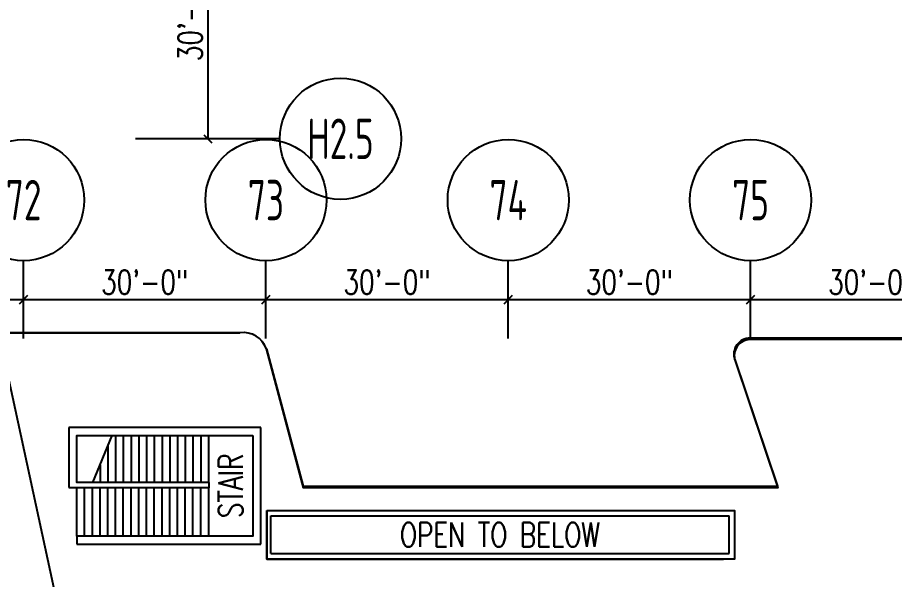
# Model space of a CAD drawing. Extents: x -13345 to 10098, y -1643 to 9113.
# Drawn here: x 6309 to 7612, y 4032 to 4867 of the extents above; entities that cross this region are included whole.
import ezdxf
from ezdxf.enums import TextEntityAlignment as Align

# ---------------------------------------------------------------- set-up
doc = ezdxf.new("R2010")
doc.units = 0
doc.header["$LTSCALE"] = 192
doc.header["$MEASUREMENT"] = 0
doc.layers.get('0').update_dxf_attribs({"linetype": 'CONTINUOUS'})
doc.layers.get('DEFPOINTS').update_dxf_attribs({"linetype": 'CONTINUOUS'})
for name, color, linetype in [('ARCH-FEATURES', 2, 'CONTINUOUS'), ('ARCH-OPENINGS-BELOW', 1, 'CONTINUOUS'), ('ARCH-SITE-MISC', 8, 'CONTINUOUS'), ('DIMENSIONS-STRUCTURAL-GRID', 9, 'CONTINUOUS'), ('STRUCTURAL-GRID-TAGS', 8, 'CONTINUOUS'), ('TEXT-GENERAL', 2, 'CONTINUOUS')]:
    doc.layers.add(name, color=color, linetype=linetype)
doc.layers.add('COMMON AREA FILL', color=7, linetype='CONTINUOUS', true_color=0xdedede)
doc.styles.add('DIM', font='dim', dxfattribs={"width": 0.75})
doc.styles.add('SIMPLEX', font='SIMPLEX.shx', dxfattribs={"width": 0.75})
doc.styles.get("Standard").update_dxf_attribs({"font": 'txt.shx', "width": 0.75})
doc.dimstyles.new('LOD-EX-GRID (with ticks)', dxfattribs={"dimscale": 0, "dimtxt": 36, "dimasz": 12, "dimexe": 12, "dimexo": 12, "dimgap": 8, "dimtad": 1, "dimdec": 0, "dimrnd": 0.0625, "dimzin": 3, "dimdsep": 46, "dimlunit": 4, "dimtxsty": 'Standard', "dimblk1": 'OBLIQUE', "dimblk2": 'OBLIQUE', "dimsah": 1, "dimcen": 0, "dimclrt": 256, "dimadec": 0, "dimazin": 0, "dimtfac": 6, "dimtdec": 0, "dimtofl": 0, "dimtmove": 1, "dimatfit": 3, "dimldrblk": 'OBLIQUE', "dimfxl": 1, "dimfrac": 2, "dimtolj": 1, "dimtzin": 3, "dimarcsym": 0})

# ---------------------------------------------------------------- blocks, each defined once
blk = doc.blocks.new('COLNUMC')
at = {"linetype": 'Continuous'}
blk.add_circle((0, 0), 90, dxfattribs=at)
at = {"linetype": 'Continuous', "style": 'DIM', "width": 0.75}
blk.add_attdef('COLUMN', text='', height=60, dxfattribs=at).set_placement((0, 0), align=Align.MIDDLE)
blk = doc.blocks.new('_OBLIQUE')
at = {"color": 0, "linetype": 'ByBlock'}
blk.add_line((-0.5, -0.5), (0.5, 0.5), dxfattribs=at)
blk = doc.blocks.new('*D84')
at = {"layer": 'DEFPOINTS', "color": 0, "transparency": 16777216}
for p in [(5958.1, 4447.9), (6318.1, 4447.9), (6318.1, 4447.9)]:
    blk.add_point(p, dxfattribs=at)
at = {"layer": 'DIMENSIONS-STRUCTURAL-GRID', "color": 0, "lineweight": -2, "transparency": 16777216}
blk.add_line((5958.1, 4447.9), (6318.1, 4447.9), dxfattribs=at)
at = {"layer": 'DIMENSIONS-STRUCTURAL-GRID', "color": 0, "lineweight": -2, "transparency": 16777216, "xscale": 12, "yscale": 12, "zscale": 12, "rotation": 180}
blk.add_blockref('_OBLIQUE', (5958.1, 4447.9), dxfattribs=at)
at = {"layer": 'DIMENSIONS-STRUCTURAL-GRID', "color": 0, "lineweight": -2, "transparency": 16777216, "xscale": 12, "yscale": 12, "zscale": 12}
blk.add_blockref('_OBLIQUE', (6318.1, 4447.9), dxfattribs=at)
at = {"layer": 'DIMENSIONS-STRUCTURAL-GRID', "transparency": 16777216, "insert": (6138.1, 4473.9), "char_height": 36, "attachment_point": 5}
blk.add_mtext('\\A1;30\'-0"', dxfattribs=at)
blk = doc.blocks.new('*D85')
at = {"layer": 'DEFPOINTS', "color": 0, "transparency": 16777216}
for p in [(6318.1, 4447.9), (6678.1, 4447.9), (6678.1, 4447.9)]:
    blk.add_point(p, dxfattribs=at)
at = {"layer": 'DIMENSIONS-STRUCTURAL-GRID', "color": 0, "lineweight": -2, "transparency": 16777216}
blk.add_line((6318.1, 4447.9), (6678.1, 4447.9), dxfattribs=at)
at = {"layer": 'DIMENSIONS-STRUCTURAL-GRID', "color": 0, "lineweight": -2, "transparency": 16777216, "xscale": 12, "yscale": 12, "zscale": 12, "rotation": 180}
blk.add_blockref('_OBLIQUE', (6318.1, 4447.9), dxfattribs=at)
at = {"layer": 'DIMENSIONS-STRUCTURAL-GRID', "color": 0, "lineweight": -2, "transparency": 16777216, "xscale": 12, "yscale": 12, "zscale": 12}
blk.add_blockref('_OBLIQUE', (6678.1, 4447.9), dxfattribs=at)
at = {"layer": 'DIMENSIONS-STRUCTURAL-GRID', "transparency": 16777216, "insert": (6498.1, 4473.9), "char_height": 36, "attachment_point": 5}
blk.add_mtext('\\A1;30\'-0"', dxfattribs=at)
blk = doc.blocks.new('*D86')
at = {"layer": 'DEFPOINTS', "color": 0, "transparency": 16777216}
for p in [(6678.1, 4447.9), (7038.1, 4447.9), (7038.1, 4447.9)]:
    blk.add_point(p, dxfattribs=at)
at = {"layer": 'DIMENSIONS-STRUCTURAL-GRID', "color": 0, "lineweight": -2, "transparency": 16777216}
blk.add_line((6678.1, 4447.9), (7038.1, 4447.9), dxfattribs=at)
at = {"layer": 'DIMENSIONS-STRUCTURAL-GRID', "color": 0, "lineweight": -2, "transparency": 16777216, "xscale": 12, "yscale": 12, "zscale": 12, "rotation": 180}
blk.add_blockref('_OBLIQUE', (6678.1, 4447.9), dxfattribs=at)
at = {"layer": 'DIMENSIONS-STRUCTURAL-GRID', "color": 0, "lineweight": -2, "transparency": 16777216, "xscale": 12, "yscale": 12, "zscale": 12}
blk.add_blockref('_OBLIQUE', (7038.1, 4447.9), dxfattribs=at)
at = {"layer": 'DIMENSIONS-STRUCTURAL-GRID', "transparency": 16777216, "insert": (6858.1, 4473.9), "char_height": 36, "attachment_point": 5}
blk.add_mtext('\\A1;30\'-0"', dxfattribs=at)
blk = doc.blocks.new('*D87')
at = {"layer": 'DEFPOINTS', "color": 0, "transparency": 16777216}
for p in [(7038.1, 4447.9), (7398.1, 4447.9), (7398.1, 4447.9)]:
    blk.add_point(p, dxfattribs=at)
at = {"layer": 'DIMENSIONS-STRUCTURAL-GRID', "color": 0, "lineweight": -2, "transparency": 16777216}
blk.add_line((7038.1, 4447.9), (7398.1, 4447.9), dxfattribs=at)
at = {"layer": 'DIMENSIONS-STRUCTURAL-GRID', "color": 0, "lineweight": -2, "transparency": 16777216, "xscale": 12, "yscale": 12, "zscale": 12, "rotation": 180}
blk.add_blockref('_OBLIQUE', (7038.1, 4447.9), dxfattribs=at)
at = {"layer": 'DIMENSIONS-STRUCTURAL-GRID', "color": 0, "lineweight": -2, "transparency": 16777216, "xscale": 12, "yscale": 12, "zscale": 12}
blk.add_blockref('_OBLIQUE', (7398.1, 4447.9), dxfattribs=at)
at = {"layer": 'DIMENSIONS-STRUCTURAL-GRID', "transparency": 16777216, "insert": (7218.1, 4473.9), "char_height": 36, "attachment_point": 5}
blk.add_mtext('\\A1;30\'-0"', dxfattribs=at)
blk = doc.blocks.new('*D88')
at = {"layer": 'DEFPOINTS', "color": 0, "transparency": 16777216}
for p in [(7398.1, 4447.9), (7758.1, 4447.9), (7758.1, 4447.9)]:
    blk.add_point(p, dxfattribs=at)
at = {"layer": 'DIMENSIONS-STRUCTURAL-GRID', "color": 0, "lineweight": -2, "transparency": 16777216}
blk.add_line((7398.1, 4447.9), (7758.1, 4447.9), dxfattribs=at)
at = {"layer": 'DIMENSIONS-STRUCTURAL-GRID', "color": 0, "lineweight": -2, "transparency": 16777216, "xscale": 12, "yscale": 12, "zscale": 12, "rotation": 180}
blk.add_blockref('_OBLIQUE', (7398.1, 4447.9), dxfattribs=at)
at = {"layer": 'DIMENSIONS-STRUCTURAL-GRID', "color": 0, "lineweight": -2, "transparency": 16777216, "xscale": 12, "yscale": 12, "zscale": 12}
blk.add_blockref('_OBLIQUE', (7758.1, 4447.9), dxfattribs=at)
at = {"layer": 'DIMENSIONS-STRUCTURAL-GRID', "transparency": 16777216, "insert": (7578.1, 4473.9), "char_height": 36, "attachment_point": 5}
blk.add_mtext('\\A1;30\'-0"', dxfattribs=at)
blk = doc.blocks.new('*D165')
at = {"layer": 'DEFPOINTS', "color": 0, "transparency": 16777216}
for p in [(6698.9, 5046.8), (6591.6, 4686.8), (6698.9, 4686.8)]:
    blk.add_point(p, dxfattribs=at)
at = {"layer": 'DIMENSIONS-STRUCTURAL-GRID', "color": 0, "lineweight": -2, "transparency": 16777216}
for p, q in [((6686.9, 5046.8), (6579.6, 5046.8)), ((6591.6, 5046.8), (6591.6, 4686.8)), ((6686.9, 4686.8), (6579.6, 4686.8))]:
    blk.add_line(p, q, dxfattribs=at)
at = {"layer": 'DIMENSIONS-STRUCTURAL-GRID', "color": 0, "lineweight": -2, "transparency": 16777216, "xscale": 12, "yscale": 12, "zscale": 12}
for p, rotation in [((6591.6, 5046.8), 90), ((6591.6, 4686.8), 270)]:
    blk.add_blockref('_OBLIQUE', p, dxfattribs=dict(at, rotation=rotation))
at = {"layer": 'DIMENSIONS-STRUCTURAL-GRID', "transparency": 16777216, "insert": (6565.6, 4866.8), "char_height": 36, "attachment_point": 5, "rotation": 90}
blk.add_mtext('\\A1;30\'-0"', dxfattribs=at)

msp = doc.modelspace()

# ---------------------------------------------------------------- linework, layer by layer
at = {"layer": 'ARCH-FEATURES'}
for p, q in [((6670.7, 4258.1), (6385.2, 4258.1)), ((6385.2, 4258.1), (6385.2, 4169)), ((6670.7, 4084.8), (6670.7, 4258.1)), ((6592.7, 4169), (6592.7, 4096.8)), ((6397.2, 4084.8), (6670.7, 4084.8))]:
    msp.add_line(p, q, dxfattribs=at)
for points in [[(6658.7, 4246.1), (6658.7, 4096.8), (6397.2, 4096.8), (6397.2, 4084.8)], [(6397.2, 4242.8), (6397.2, 4246.1), (6658.7, 4246.1)], [(6594, 4176.5), (6397.2, 4176.5), (6397.2, 4242.8)], [(6449.1, 4246.1), (6420.2, 4176.5)], [(6454.7, 4246.1), (6454.7, 4176.5)], [(6466.2, 4246.1), (6466.2, 4176.5)], [(6477.7, 4246.1), (6477.7, 4176.5)], [(6489.2, 4246.1), (6489.2, 4176.5)], [(6500.7, 4246.1), (6500.7, 4176.5)], [(6512.2, 4246.1), (6512.2, 4176.5)], [(6523.7, 4246.1), (6523.7, 4176.5)], [(6535.2, 4246.1), (6535.2, 4176.5)], [(6546.7, 4246.1), (6546.7, 4176.5)], [(6558.2, 4246.1), (6558.2, 4176.5)], [(6569.7, 4246.1), (6569.7, 4176.5)], [(6581.2, 4246.1), (6581.2, 4176.5)], [(6592.7, 4246.1), (6592.7, 4176.5)], [(6592.7, 4239.8), (6592.7, 4176.5)], [(6443.2, 4231.2), (6443.2, 4176.5)], [(6431.7, 4202), (6431.7, 4176.5)], [(6385.2, 4169), (6594, 4169), (6594, 4176.5)], [(6408.7, 4169), (6408.7, 4167.5)], [(6420.2, 4169), (6420.2, 4167.5)], [(6431.7, 4169), (6431.7, 4167.5)], [(6443.2, 4169), (6443.2, 4167.5)], [(6454.7, 4169), (6454.7, 4167.5)], [(6466.2, 4169), (6466.2, 4167.5)], [(6477.7, 4169), (6477.7, 4167.5)], [(6489.2, 4169), (6489.2, 4167.5)], [(6500.7, 4169), (6500.7, 4167.5)], [(6512.2, 4169), (6512.2, 4167.5)], [(6523.7, 4169), (6523.7, 4167.5)], [(6535.2, 4169), (6535.2, 4167.5)], [(6546.7, 4169), (6546.7, 4167.5)], [(6558.2, 4169), (6558.2, 4167.5)], [(6569.7, 4169), (6569.7, 4167.5)], [(6581.2, 4169), (6581.2, 4167.5)], [(6397.2, 4096.8), (6397.2, 4167.5)], [(6408.7, 4096.8), (6408.7, 4167.5)], [(6420.2, 4096.8), (6420.2, 4167.5)], [(6431.7, 4096.8), (6431.7, 4167.5)], [(6443.2, 4096.8), (6443.2, 4167.5)], [(6454.7, 4096.8), (6454.7, 4167.5)], [(6466.2, 4096.8), (6466.2, 4167.5)], [(6477.7, 4096.8), (6477.7, 4167.5)], [(6489.2, 4096.8), (6489.2, 4167.5)], [(6500.7, 4096.8), (6500.7, 4167.5)], [(6512.2, 4096.8), (6512.2, 4167.5)], [(6523.7, 4096.8), (6523.7, 4167.5)], [(6535.2, 4096.8), (6535.2, 4167.5)], [(6546.7, 4096.8), (6546.7, 4167.5)], [(6558.2, 4096.8), (6558.2, 4167.5)], [(6569.7, 4096.8), (6569.7, 4167.5)], [(6581.2, 4096.8), (6581.2, 4167.5)]]:
    msp.add_lwpolyline(points, dxfattribs=at)
at = {"layer": 'ARCH-OPENINGS-BELOW'}
for p, q in [((6679.5, 4134.8), (6679.5, 4062.8)), ((6679.5, 4134.8), (7374.1, 4134.8)), ((7374.1, 4134.8), (7374.1, 4062.8)), ((6685.5, 4070.8), (6685.5, 4126.8)), ((6685.5, 4126.8), (7366.1, 4126.8)), ((7366.1, 4070.8), (7366.1, 4126.8)), ((6685.5, 4070.8), (7366.1, 4070.8)), ((6679.5, 4062.8), (7358.1, 4062.8))]:
    msp.add_line(p, q, dxfattribs=at)
at = {"layer": 'ARCH-SITE-MISC'}
for p, q in [((8940.3, 4390.8), (7397.2, 4390.8)), ((6678.8, 4374.8), (6733.5, 4170.8)), ((7374.5, 4359.1), (7438.1, 4170.8)), ((6733.5, 4170.8), (7438.1, 4170.8))]:
    msp.add_line(p, q, dxfattribs=at)
msp.add_lwpolyline([(6201.3, 4398.8), (6639.3, 4398.8)], dxfattribs=at)
msp.add_lwpolyline([(6678.8, 4374.8, 0.361009), (6639.3, 4398.7)], format="xyb", dxfattribs=at)
msp.add_arc((7397.2, 4366.8), 24, 90, 198.6523, dxfattribs=at)
at = {"layer": 'COMMON AREA FILL'}
msp.add_lwpolyline([(8941, 4388.7), (7397.1, 4388.7, 0.502604), (7375.2, 4357), (7438.7, 4168.7), (6734.1, 4168.7), (6678.8, 4374.8, 0.356663), (6639.9, 4398.8), (6201.3, 4398.8, 0.535091), (6170.9, 4347.2), (6218.1, 4170.8), (5670.1, 4170.8), (5605.9, 4374, 0.32721), (5583, 4390.8), (5225.1, 4390.8, 0.585013)], format="xyb", dxfattribs=at)
msp.add_lwpolyline([(6679.5, 4134.8), (7374.1, 4134.8), (7374.1, 4062.8), (6679.5, 4062.8)], close=True, dxfattribs=at)
at = {"layer": 'STRUCTURAL-GRID-TAGS'}
for p, q in [((6698.9, 4686.8), (6484.3, 4686.8)), ((6318.1, 4390), (6318.1, 4505.8)), ((6678.1, 4390), (6678.1, 4505.8)), ((7038.1, 4390), (7038.1, 4505.8)), ((7398.1, 4390), (7398.1, 4505.8))]:
    msp.add_line(p, q, dxfattribs=at)
at = {"layer": 'TEXT-GENERAL'}
msp.add_line((6373.6, 3971.4), (6292.8, 4346.2), dxfattribs=at)

# ---------------------------------------------------------------- block references
at = {"layer": 'STRUCTURAL-GRID-TAGS'}
for p, values in [((6788.9, 4686.8), {'COLUMN': 'H2.5'}), ((6318.1, 4595.8), {'COLUMN': '72'}), ((6678.1, 4595.8), {'COLUMN': '73'}), ((7038.1, 4595.8), {'COLUMN': '74'}), ((7398.1, 4595.8), {'COLUMN': '75'})]:
    msp.add_blockref('COLNUMC', p, dxfattribs=at).add_auto_attribs(values)

# ---------------------------------------------------------------- texts
at = {"layer": 'TEXT-GENERAL', "style": 'SIMPLEX', "width": 0.75}
msp.add_text('STAIR', height=36, rotation=90, dxfattribs=at).set_placement((6625.7, 4171.4), align=Align.MIDDLE_CENTER)
at = {"layer": 'TEXT-GENERAL', "insert": (7025.8, 4098.8), "char_height": 36, "width": 680.559, "attachment_point": 5, "style": 'SIMPLEX'}
msp.add_mtext('OPEN TO BELOW', dxfattribs=at)

# ---------------------------------------------------------------- dimensions: what is measured, and where the dimension line sits
at = {"layer": 'DIMENSIONS-STRUCTURAL-GRID'}
dim = msp.add_linear_dim(base=(6591.6, 4686.8), p1=(6698.9, 5046.8), p2=(6698.9, 4686.8), angle=90, dimstyle='LOD-EX-GRID (with ticks)', override={"dimscale": 1}, dxfattribs=at)
dim.commit()
dim.dimension.update_dxf_attribs({"geometry": '*D165', "text_midpoint": (6565.6, 4866.8)})
for base, p1, p2, picture, middle in [((6318.1, 4447.9), (5958.1, 4447.9), (6318.1, 4447.9), '*D84', (6138.1, 4473.9)), ((6678.1, 4447.9), (6318.1, 4447.9), (6678.1, 4447.9), '*D85', (6498.1, 4473.9)), ((7038.1, 4447.9), (6678.1, 4447.9), (7038.1, 4447.9), '*D86', (6858.1, 4473.9)), ((7398.1, 4447.9), (7038.1, 4447.9), (7398.1, 4447.9), '*D87', (7218.1, 4473.9)), ((7758.1, 4447.9), (7398.1, 4447.9), (7758.1, 4447.9), '*D88', (7578.1, 4473.9))]:
    dim = msp.add_linear_dim(base=base, p1=p1, p2=p2, dimstyle='LOD-EX-GRID (with ticks)', override={"dimscale": 1}, dxfattribs=at)
    dim.commit()
    dim.dimension.update_dxf_attribs({"geometry": picture, "text_midpoint": middle})

doc.saveas('drawing.dxf')
